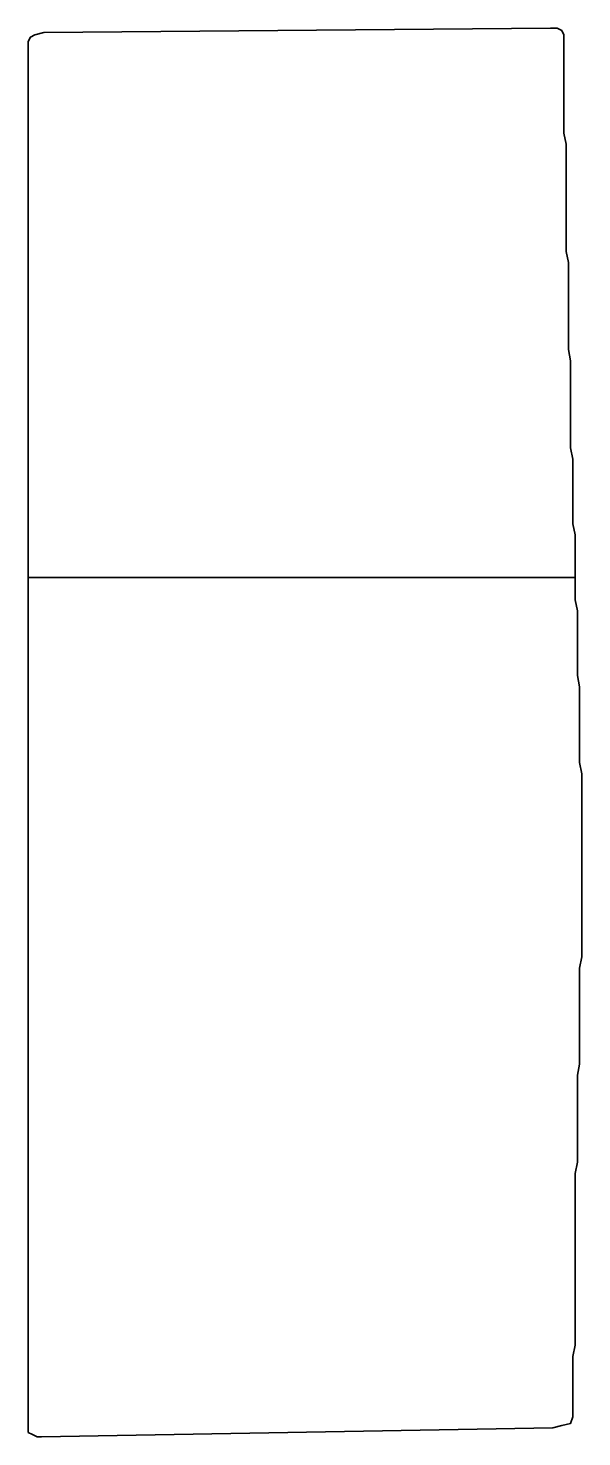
# Model space of a CAD drawing. Extents: x 0 to 248, y -631 to 0.
import ezdxf

# ---------------------------------------------------------------- set-up
doc = ezdxf.new("R2010")
doc.units = 0
doc.linetypes.add('Solid', pattern=[0])
doc.layers.add('zone_0_q3', color=7, linetype='Continuous')

msp = doc.modelspace()

# ---------------------------------------------------------------- linework, layer by layer
at = {"color": 0, "linetype": 'Solid', "lineweight": 35}
msp.add_lwpolyline([(4, -631), (2, -630), (0, -629), (0, -626), (0, -9), (0, -6), (1, -4), (3, -3), (7, -2), (234, 0), (237, 0), (239, -1), (240, -3), (240, -7), (240, -11), (240, -16), (240, -20), (240, -24), (240, -29), (240, -33), (240, -38), (240, -42), (240, -47), (241, -52), (241, -57), (241, -61), (241, -66), (241, -71), (241, -76), (241, -81), (241, -86), (241, -91), (241, -95), (241, -100), (242, -105), (242, -110), (242, -115), (242, -120), (242, -125), (242, -129), (242, -134), (242, -139), (242, -144), (243, -149), (243, -154), (243, -159), (243, -163), (243, -168), (243, -173), (243, -178), (243, -183), (243, -188), (244, -193), (244, -197), (244, -202), (244, -207), (244, -212), (244, -217), (244, -222), (245, -227), (245, -232), (245, -236), (245, -241), (245, -246), (245, -251), (245, -256), (246, -261), (246, -266), (246, -271), (246, -275), (246, -280), (246, -285), (246, -290), (247, -295), (247, -300), (247, -305), (247, -310), (247, -315), (247, -319), (247, -324), (247, -329), (248, -334), (248, -339), (248, -344), (248, -349), (248, -354), (248, -359), (248, -364), (248, -368), (248, -373), (248, -378), (248, -383), (248, -387), (248, -392), (248, -397), (248, -402), (248, -406), (248, -411), (248, -416), (247, -421), (247, -426), (247, -430), (247, -435), (247, -440), (247, -445), (247, -449), (247, -454), (247, -459), (247, -464), (246, -469), (246, -474), (246, -479), (246, -483), (246, -488), (246, -493), (246, -498), (246, -503), (246, -508), (245, -513), (245, -517), (245, -522), (245, -527), (245, -532), (245, -537), (245, -542), (245, -546), (245, -551), (245, -556), (245, -561), (245, -566), (245, -571), (245, -575), (245, -580), (245, -585), (245, -590), (244, -595), (244, -600), (244, -605), (244, -609), (244, -614), (244, -619), (244, -622), (243, -625), (239, -626), (235, -627), (6, -631), (4, -631)], close=True, dxfattribs=at)
at = {"layer": 'zone_0_q3', "color": 3, "linetype": 'Solid', "lineweight": 35}
msp.add_lwpolyline([(0, -246), (0, -9), (0, -6), (1, -4), (3, -3), (7, -2), (234, 0), (237, 0), (239, -1), (240, -3), (240, -7), (240, -11), (240, -16), (240, -20), (240, -24), (240, -29), (240, -33), (240, -38), (240, -42), (240, -47), (241, -52), (241, -57), (241, -61), (241, -66), (241, -71), (241, -76), (241, -81), (241, -86), (241, -91), (241, -95), (241, -100), (242, -105), (242, -110), (242, -115), (242, -120), (242, -125), (242, -129), (242, -134), (242, -139), (242, -144), (243, -149), (243, -154), (243, -159), (243, -163), (243, -168), (243, -173), (243, -178), (243, -183), (243, -188), (244, -193), (244, -197), (244, -202), (244, -207), (244, -212), (244, -217), (244, -222), (245, -227), (245, -232), (245, -236), (245, -241), (245, -246), (0, -246)], close=True, dxfattribs=at)

doc.saveas('drawing.dxf')
